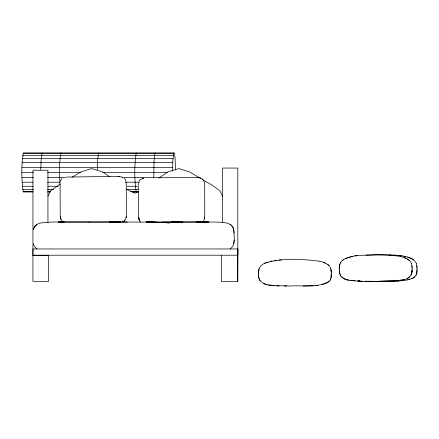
<?xml version="1.0" encoding="UTF-8"?>
<svg xmlns="http://www.w3.org/2000/svg" width="439" height="439" viewBox="0 0 439 439"><rect width="100%" height="100%" fill="white"/><g stroke="black" fill="none" stroke-linecap="round" stroke-linejoin="round"><path stroke-width="0.66" d="M237.817 248.957L237.817 255.207L32.952 255.207L32.952 248.957L237.817 248.957L237.686 281.377M258.609 276.18L258.593 271.917L259.114 268.652M258.587 272.048L258.566 273.272M339.396 267.422L339.374 268.558M60.105 184.874L60.203 213.305C60.308 216.328 60.083 220.812 63.671 221.909M258.67 270.929C258.807 265.968 263.713 263.197 267.966 262.012M339.473 266.221C340.055 258.752 349.027 256.963 355.003 255.893C370.362 254.4 385.947 254.373 401.317 255.712M40.778 169.877L41.079 160.449L42.089 152.909M97.249 169.877L97.551 160.449L98.566 152.909M331.319 274.501L331.05 278.019L329.766 280.861M412.122 269.793C412.133 285.328 388.169 279.561 378.539 281.35M417.05 269.793C417.44 273.815 415.327 278.024 411.052 278.886M339.918 263.965C337.679 272.306 340.532 280.505 350.816 280.395C364.315 282.058 377.974 281.19 391.539 281.245C399.287 280.702 407.919 281.339 414.707 276.96M138.526 185.357L138.801 182.558M122.47 221.816C126.427 220.943 126.427 216.229 126.399 213.008L126.295 190.087M202.774 221.914L204.135 220.032L204.766 215.933L204.684 186.965C205.2 182.662 203.471 177.23 198.17 177.57C185.192 177.252 172.181 177.773 159.187 177.718M331.05 278.035L331.308 272.751M258.587 271.977L258.664 271.028M331.22 276.757L331.297 275.851M412.029 272.043L412.1 271.137M230.206 248.94C236.133 244.512 233.905 235.886 233.74 229.597C232.692 223.747 226.151 222.54 221.168 222.238C204.475 221.662 187.76 222.178 171.062 222.013M233.74 243.59L234.135 240.122M126.092 217.684L126.289 216.131M204.492 218.721L204.695 217.168M411.853 273.288L412.117 268.042M416.787 273.288L417.039 268.042M411.156 275.269L411.579 274.304M416.084 275.269L416.501 274.304M60.395 181.526L61.12 179.425L61.998 178.377M60.917 152.909C58.919 163.248 59.655 173.959 59.902 184.44M136.216 152.909C134.279 165.739 134.279 179.156 136.216 191.98M155.044 152.909L154.029 160.449L153.782 177.504M173.866 152.909L172.856 160.449L172.554 171.161M139.048 181.592L140.403 179.414L143.767 178.223L142.615 178.453M330.353 279.961L330.77 279.017M47.939 196.173L50.666 190.707L60.577 183.864M340.335 262.939L340.927 261.973M258.703 277.305C261.831 289.114 280.548 284.681 289.531 286.085C302.685 284.884 318.231 288.697 329.766 280.861M36.881 224.318L34.527 226.595L36.881 224.318L34.527 226.595L33.348 229.559L34.527 226.595L36.881 224.296L40.816 222.924L51.813 222.013L89.441 222.019M328.976 281.668L326.737 283.034L321.919 284.516M409.779 276.96L407.54 278.321M158.72 178.174L167.994 171.868L178.909 168.598L189.824 172.028L200.738 178.618M342.727 260.179L343.951 259.367M72.067 177.23L80.683 172.028L91.597 168.598L102.512 171.868L109.607 176.692M138.889 191.558L135.25 193.193L126.158 189.105M264.569 263.329C282.206 257.583 301.714 259.021 319.888 261.249M345.372 258.615L352.786 256.283M404.506 279.38L398.7 280.466M407.65 279.808L409.433 279.38M269.897 261.468L271.982 260.996M274.194 260.607L276.526 260.3M354.997 255.893L357.33 255.586M315.679 285.427L317.896 285.18M401.416 280.713L403.628 280.466M396.488 280.713L383.96 281.295M278.957 260.064L281.476 259.893M365.95 255.268L377.869 254.922M313.353 285.619L303.157 286.003M396.653 281.053L399.084 280.905M66.316 177.087L116.774 176.346L122.272 177.038M391.539 281.24L386.194 281.322M121.614 222.035L152.338 222.123L169.888 222.869L146.149 222.03L182.789 222.03M114.305 222.041L127.261 222.013M64.39 222.013L58.261 222.03L121.049 222.013L109.278 222.03L118.887 222.03M89.161 222.041L114.59 222.019M377.99 281.366L364.804 281.201M23.069 153.579L173.674 153.579M22.707 155.527L173.312 155.527M22.394 158.633L172.999 158.633M22.153 162.677L172.757 162.677M21.999 167.391L172.604 167.391M21.95 172.445L33.38 172.445M47.5 172.445L80.82 172.445M102.726 172.445L167.177 172.445M21.999 177.504L33.43 177.504M47.549 177.504L65.812 177.504M121.949 177.504L160.504 177.504M22.153 182.212L32.909 182.212M47.703 182.212L59.803 182.212M125.521 182.212L139.141 182.212M22.394 186.262L33.15 186.262M47.944 186.262L58.025 186.262M126.448 186.262L138.708 186.262M22.707 189.363L33.463 189.363M47.582 189.363L53.635 189.363M126.075 189.363L138.351 189.363M23.069 191.316L33.155 191.316M47.95 191.316L50.639 191.316M130.548 191.316L138.713 191.316M32.876 191.98L23.262 191.98C21.324 179.156 21.324 165.739 23.262 152.909L174.267 152.909L174.996 156.816L175.578 169.877M47.664 191.98L50.359 191.98M132.309 191.98L137.758 191.98M161.975 222.013L176.999 222.057M378.423 254.9L391.61 255.207L400.692 256.541M32.925 255.311L48.669 255.311L48.669 281.377L32.925 281.377L32.952 170.244L47.939 170.244L47.939 222.321M196.288 222.013L208.832 222.03L202.703 222.013M177.932 222.041L171.358 222.019L202.061 222.046M171.298 222.03L178.053 222.068M284.187 286.052L286.837 286.08M362.4 281.284L357.445 281.075M276.641 285.789L279.072 285.915M394.019 255.064L396.543 255.213M389.091 255.064L394.057 255.427M266.281 284.357L264.668 283.879M345.471 279.166L348.895 280.055M197.759 177.532L198.17 177.57M119.77 176.533L118.157 176.39M355.113 280.905L350.832 280.395M274.309 285.613L268.086 284.768M398.969 255.421C405.153 256.398 413.538 257.15 416.457 263.636M403.534 256.085L405.62 256.541M400.681 256.535C404.813 257.666 409.905 259.197 411.535 263.636M319.872 261.249C323.998 262.374 329.113 263.916 330.726 268.35M407.551 257.067L410.953 258.346L413.615 259.888M345.466 279.16L341.783 277.261M263.23 283.314L264.662 283.868M404.407 257.671L406.026 258.346M323.603 262.385L325.222 263.06M202.461 179.606L211.653 184.852L219.84 190.707L222.568 196.173M407.458 259.087L409.708 260.75M327.884 264.602L328.904 265.458M140.59 222.167C138.45 220.213 138.773 216.976 138.609 214.336L138.504 191.415M230.206 224.296L232.566 226.573L233.74 229.597M36.881 248.94L34.527 246.658L33.348 243.667M124.446 178.218L125.554 179.93L126.081 182.333M340.395 275.582L340.988 276.46M260.184 281.174L259.158 279.336L258.697 277.152M416.457 263.663L417.039 268.234M411.53 263.663L412.117 268.234M139.328 220.351L138.746 217.47M60.922 219.319L60.341 216.432M139.075 219.456L138.905 218.606M60.67 218.419L60.5 217.574M330.726 268.355L331.28 272.07M331.011 269.442L331.308 272.948M234.135 233.082L233.74 229.679M331.193 270.682L331.275 271.593M258.609 276.224L258.703 277.267L258.576 274.83M126.141 182.805L126.278 185.933M339.967 274.622L339.501 272.438M339.38 270.117L339.413 271.401M416.918 265.831L417.012 267.362M411.991 265.831L412.089 267.362M138.488 187.261L138.499 189.939M126.284 187.129L126.289 188.721M222.568 222.524L222.568 168.055L237.817 168.055L237.817 281.377L221.316 281.377L221.316 255.207M258.67 270.775L258.593 271.867L258.675 270.814M339.473 266.314L339.396 267.159L339.473 266.314M124.369 220.883L123.672 221.36L124.638 220.696L124.369 220.883M152.783 222.041L146.242 222.024L152.783 222.041M157.81 222.216L152.081 222.107L157.81 222.216M359.486 280.85L358.378 280.735L359.492 280.845M339.506 272.553L339.413 271.511L339.506 272.553"/></g></svg>
